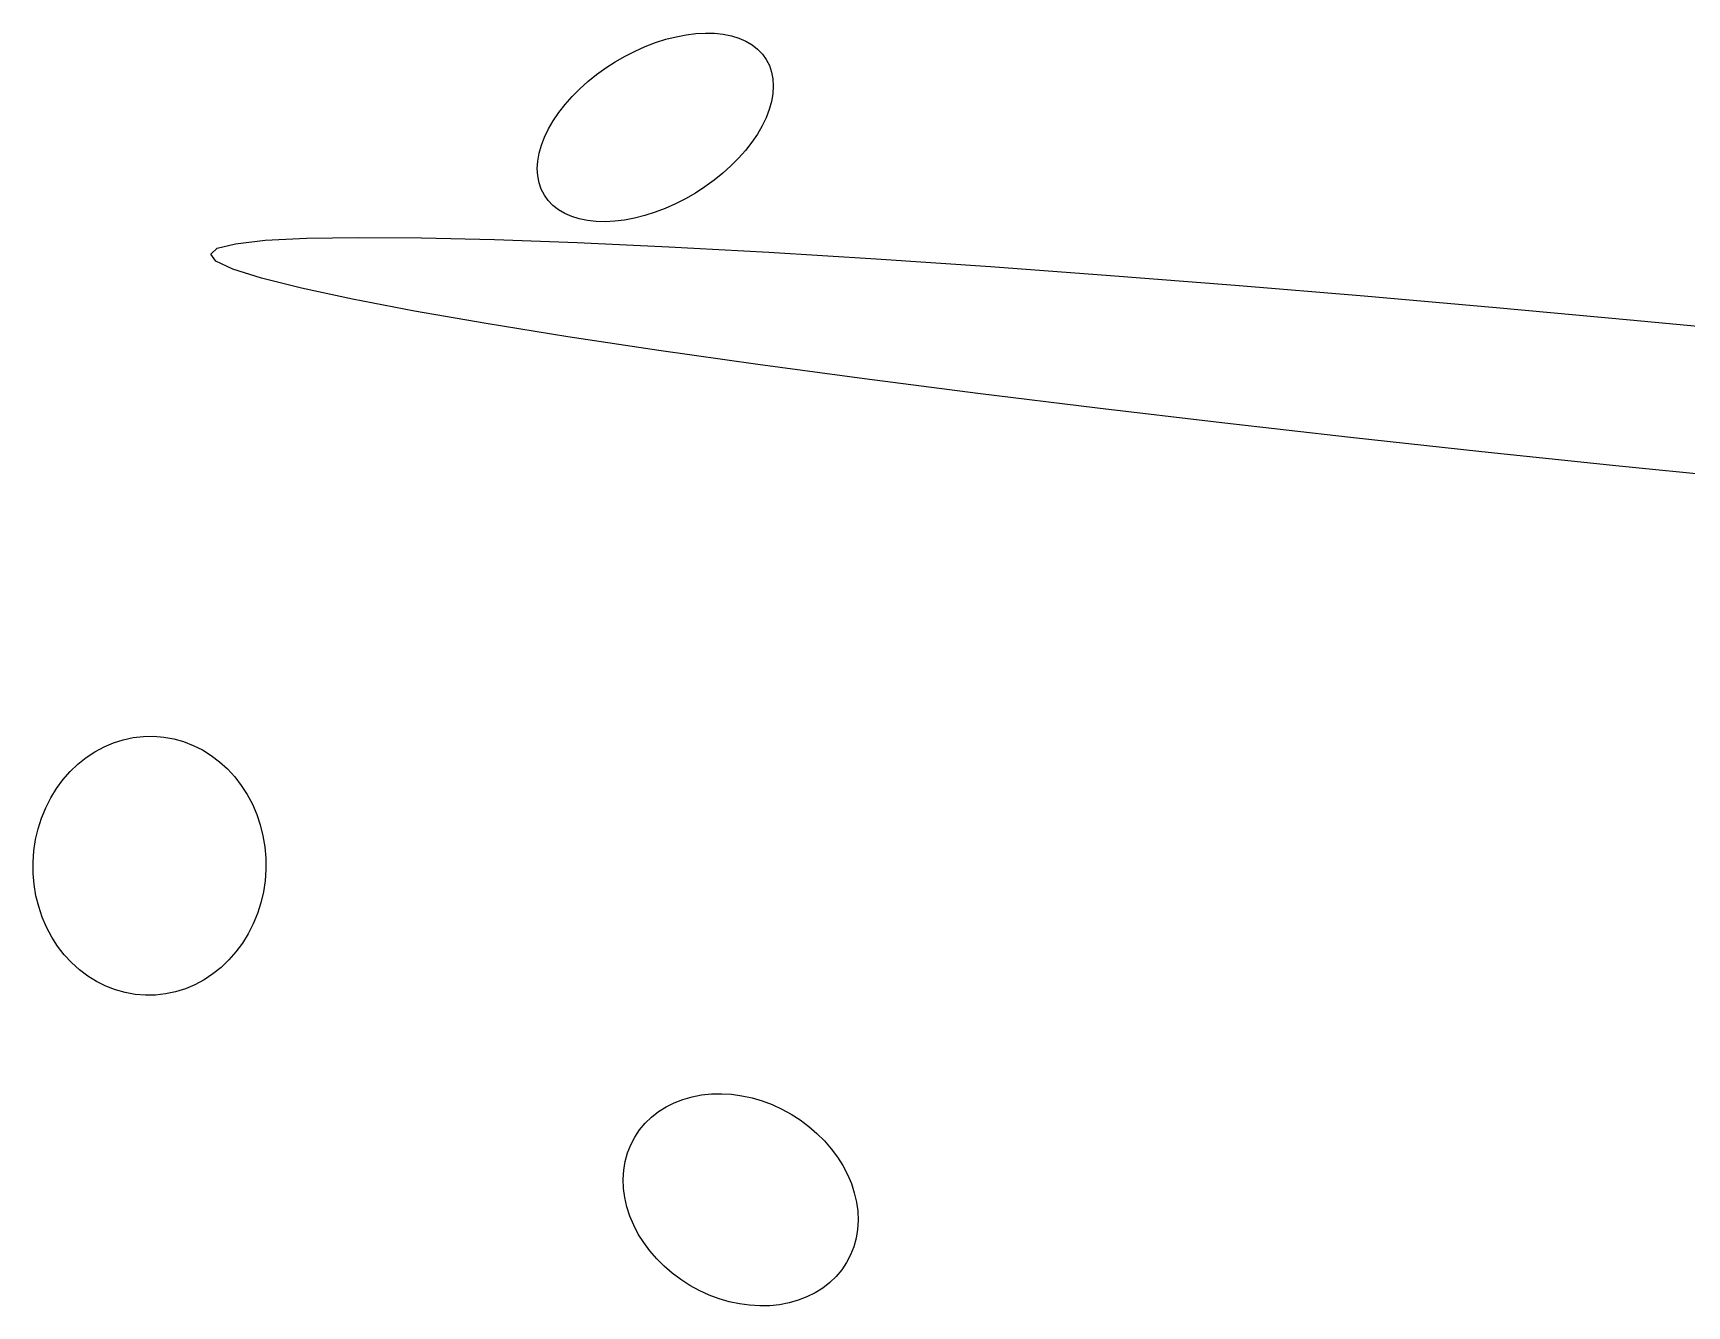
# Model space of a CAD drawing. Header units: metres. Extents: x -12209 to 21927, y -292849 to -276462.
# Drawn here: x -3344 to 569, y -280905 to -277893 of the extents above; entities that cross this region are included whole.
import ezdxf

# ---------------------------------------------------------------- set-up
doc = ezdxf.new("R2010")
doc.units = ezdxf.units.M

msp = doc.modelspace()

# ---------------------------------------------------------------- linework, layer by layer
at = {"layer": 'LAYER'}
for p, q in [((-1799.21, -277897.22), (-1776, -277894.37)), ((-1799.21, -277897.22), (-1776, -277894.37)), ((-1776, -277894.37), (-1753.52, -277893.21)), ((-1776, -277894.37), (-1753.52, -277893.21)), ((-1753.52, -277893.21), (-1731.94, -277893.74)), ((-1753.52, -277893.21), (-1731.94, -277893.74)), ((-1731.94, -277893.74), (-1711.43, -277895.97)), ((-1731.94, -277893.74), (-1711.43, -277895.97)), ((-1919.94, -277935.64), (-1895.79, -277924.91)), ((-1919.94, -277935.64), (-1895.79, -277924.91)), ((-1895.79, -277924.91), (-1871.45, -277915.64)), ((-1895.79, -277924.91), (-1871.45, -277915.64)), ((-1871.45, -277915.64), (-1847.12, -277907.9)), ((-1871.45, -277915.64), (-1847.12, -277907.9)), ((-1847.12, -277907.9), (-1822.98, -277901.74)), ((-1847.12, -277907.9), (-1822.98, -277901.74)), ((-1822.98, -277901.74), (-1799.21, -277897.22)), ((-1822.98, -277901.74), (-1799.21, -277897.22)), ((-1711.43, -277895.97), (-1692.14, -277899.88)), ((-1711.43, -277895.97), (-1692.14, -277899.88)), ((-1692.14, -277899.88), (-1674.22, -277905.44)), ((-1692.14, -277899.88), (-1674.22, -277905.44)), ((-1674.22, -277905.44), (-1657.81, -277912.61)), ((-1674.22, -277905.44), (-1657.81, -277912.61)), ((-1657.81, -277912.61), (-1643.02, -277921.32)), ((-1657.81, -277912.61), (-1643.02, -277921.32)), ((-1643.02, -277921.32), (-1629.98, -277931.52)), ((-1643.02, -277921.32), (-1629.98, -277931.52)), ((-1629.98, -277931.52), (-1618.79, -277943.13)), ((-1629.98, -277931.52), (-1618.79, -277943.13)), ((-1989.5, -277975.7), (-1966.98, -277961.13)), ((-1989.5, -277975.7), (-1966.98, -277961.13)), ((-1966.98, -277961.13), (-1943.73, -277947.74)), ((-1966.98, -277961.13), (-1943.73, -277947.74)), ((-1943.73, -277947.74), (-1919.94, -277935.64)), ((-1943.73, -277947.74), (-1919.94, -277935.64)), ((-1618.79, -277943.13), (-1609.52, -277956.06)), ((-1618.79, -277943.13), (-1609.52, -277956.06)), ((-1609.52, -277956.06), (-1602.25, -277970.21)), ((-1609.52, -277956.06), (-1602.25, -277970.21)), ((-1602.25, -277970.21), (-1597.03, -277985.47)), ((-1602.25, -277970.21), (-1597.03, -277985.47)), ((-2051.07, -278025.36), (-2031.71, -278007.94)), ((-2051.07, -278025.36), (-2031.71, -278007.94)), ((-2031.71, -278007.94), (-2011.13, -277991.34)), ((-2031.71, -278007.94), (-2011.13, -277991.34)), ((-2011.13, -277991.34), (-1989.5, -277975.7)), ((-2011.13, -277991.34), (-1989.5, -277975.7)), ((-1597.03, -277985.47), (-1593.91, -278001.73)), ((-1597.03, -277985.47), (-1593.91, -278001.73)), ((-1593.91, -278001.73), (-1592.9, -278018.86)), ((-1593.91, -278001.73), (-1592.9, -278018.86)), ((-2085.56, -278062.14), (-2069.06, -278043.47)), ((-2085.56, -278062.14), (-2069.06, -278043.47)), ((-2069.06, -278043.47), (-2051.07, -278025.36)), ((-2069.06, -278043.47), (-2051.07, -278025.36)), ((-1594.02, -278036.73), (-1597.25, -278055.21)), ((-1594.02, -278036.73), (-1597.25, -278055.21)), ((-1592.9, -278018.86), (-1594.02, -278036.73)), ((-1592.9, -278018.86), (-1594.02, -278036.73)), ((-2113.56, -278100.57), (-2100.43, -278081.22)), ((-2113.56, -278100.57), (-2100.43, -278081.22)), ((-2100.43, -278081.22), (-2085.56, -278062.14)), ((-2100.43, -278081.22), (-2085.56, -278062.14)), ((-1602.58, -278074.16), (-1609.96, -278093.43)), ((-1602.58, -278074.16), (-1609.96, -278093.43)), ((-1597.25, -278055.21), (-1602.58, -278074.16)), ((-1597.25, -278055.21), (-1602.58, -278074.16)), ((-2134.23, -278139.49), (-2124.86, -278120.05)), ((-2134.23, -278139.49), (-2124.86, -278120.05)), ((-2124.86, -278120.05), (-2113.56, -278100.57)), ((-2124.86, -278120.05), (-2113.56, -278100.57)), ((-1619.33, -278112.87), (-1630.63, -278132.34)), ((-1619.33, -278112.87), (-1630.63, -278132.34)), ((-1609.96, -278093.43), (-1619.33, -278112.87)), ((-1609.96, -278093.43), (-1619.33, -278112.87)), ((-2146.94, -278177.71), (-2141.61, -278158.76)), ((-2146.94, -278177.71), (-2141.61, -278158.76)), ((-2141.61, -278158.76), (-2134.23, -278139.49)), ((-2141.61, -278158.76), (-2134.23, -278139.49)), ((-1643.76, -278151.69), (-1658.64, -278170.78)), ((-1643.76, -278151.69), (-1658.64, -278170.78)), ((-1630.63, -278132.34), (-1643.76, -278151.69)), ((-1630.63, -278132.34), (-1643.76, -278151.69)), ((-2151.29, -278214.06), (-2150.17, -278196.19)), ((-2151.29, -278214.06), (-2150.17, -278196.19)), ((-2150.17, -278196.19), (-2146.94, -278177.71)), ((-2150.17, -278196.19), (-2146.94, -278177.71)), ((-1675.13, -278189.45), (-1693.13, -278207.56)), ((-1675.13, -278189.45), (-1693.13, -278207.56)), ((-1658.64, -278170.78), (-1675.13, -278189.45)), ((-1658.64, -278170.78), (-1675.13, -278189.45)), ((-2150.29, -278231.19), (-2151.29, -278214.06)), ((-2150.29, -278231.19), (-2151.29, -278214.06)), ((-2147.16, -278247.45), (-2150.29, -278231.19)), ((-2147.16, -278247.45), (-2150.29, -278231.19)), ((-1733.06, -278241.57), (-1754.69, -278257.22)), ((-1733.06, -278241.57), (-1754.69, -278257.22)), ((-1712.49, -278224.98), (-1733.06, -278241.57)), ((-1712.49, -278224.98), (-1733.06, -278241.57)), ((-1693.13, -278207.56), (-1712.49, -278224.98)), ((-1693.13, -278207.56), (-1712.49, -278224.98)), ((-2141.95, -278262.71), (-2147.16, -278247.45)), ((-2141.95, -278262.71), (-2147.16, -278247.45)), ((-2134.68, -278276.86), (-2141.95, -278262.71)), ((-2134.68, -278276.86), (-2141.95, -278262.71)), ((-2134.68, -278276.86), (-2134.68, -278276.86)), ((-2125.41, -278289.79), (-2134.68, -278276.86)), ((-2134.68, -278276.86), (-2134.68, -278276.86)), ((-2125.41, -278289.79), (-2134.68, -278276.86)), ((-1800.46, -278285.17), (-1824.25, -278297.28)), ((-1800.46, -278285.17), (-1824.25, -278297.28)), ((-1777.21, -278271.79), (-1800.46, -278285.17)), ((-1777.21, -278271.79), (-1800.46, -278285.17)), ((-1754.69, -278257.22), (-1777.21, -278271.79)), ((-1754.69, -278257.22), (-1777.21, -278271.79)), ((-2114.21, -278301.39), (-2125.41, -278289.79)), ((-2114.21, -278301.39), (-2125.41, -278289.79)), ((-2101.17, -278311.59), (-2114.21, -278301.39)), ((-2101.17, -278311.59), (-2114.21, -278301.39)), ((-2086.39, -278320.31), (-2101.17, -278311.59)), ((-2086.39, -278320.31), (-2101.17, -278311.59)), ((-2069.97, -278327.47), (-2086.39, -278320.31)), ((-2069.97, -278327.47), (-2086.39, -278320.31)), ((-1872.74, -278317.28), (-1897.07, -278325.02)), ((-1872.74, -278317.28), (-1897.07, -278325.02)), ((-1848.41, -278308.01), (-1872.74, -278317.28)), ((-1848.41, -278308.01), (-1872.74, -278317.28)), ((-1824.25, -278297.28), (-1848.41, -278308.01)), ((-1824.25, -278297.28), (-1848.41, -278308.01)), ((-2052.05, -278333.03), (-2069.97, -278327.47)), ((-2052.05, -278333.03), (-2069.97, -278327.47)), ((-2032.77, -278336.94), (-2052.05, -278333.03)), ((-2032.77, -278336.94), (-2052.05, -278333.03)), ((-2012.25, -278339.17), (-2032.77, -278336.94)), ((-2012.25, -278339.17), (-2032.77, -278336.94)), ((-1990.67, -278339.71), (-2012.25, -278339.17)), ((-1990.67, -278339.71), (-2012.25, -278339.17)), ((-1968.19, -278338.55), (-1990.67, -278339.71)), ((-1968.19, -278338.55), (-1990.67, -278339.71)), ((-1944.98, -278335.7), (-1968.19, -278338.55)), ((-1944.98, -278335.7), (-1968.19, -278338.55)), ((-1921.21, -278331.18), (-1944.98, -278335.7)), ((-1921.21, -278331.18), (-1944.98, -278335.7)), ((-1897.07, -278325.02), (-1921.21, -278331.18)), ((-1897.07, -278325.02), (-1921.21, -278331.18)), ((-2924.22, -278416.24), (-2908.81, -278402.5)), ((-2908.81, -278402.5), (-2865.65, -278391.59)), ((-2865.65, -278391.59), (-2795.08, -278383.61)), ((-2795.08, -278383.61), (-2697.64, -278378.61)), ((-2697.64, -278378.61), (-2574.06, -278376.63)), ((-2574.06, -278376.63), (-2425.28, -278377.69)), ((-2425.28, -278377.69), (-2252.45, -278381.78)), ((-2252.45, -278381.78), (-2056.86, -278388.86)), ((-2056.86, -278388.86), (-1840.02, -278398.88)), ((-1840.02, -278398.88), (-1603.57, -278411.77)), ((-2924.22, -278416.24), (-2924.22, -278416.24)), ((-2911.77, -278432.72), (-2924.22, -278416.24)), ((-2871.56, -278451.8), (-2911.77, -278432.72)), ((-1603.57, -278411.77), (-1349.31, -278427.43)), ((-1349.31, -278427.43), (-1079.18, -278445.74)), ((-2803.89, -278473.35), (-2871.56, -278451.8)), ((-2709.28, -278497.2), (-2803.89, -278473.35)), ((-1079.18, -278445.74), (-795.23, -278466.56)), ((-795.23, -278466.56), (-499.62, -278489.72)), ((-2588.44, -278523.17), (-2709.28, -278497.2)), ((-499.62, -278489.72), (-194.6, -278515.07)), ((-194.6, -278515.07), (117.5, -278542.4)), ((-2442.3, -278551.06), (-2588.44, -278523.17)), ((-2271.97, -278580.65), (-2442.3, -278551.06)), ((117.5, -278542.4), (434.3, -278571.5)), ((-2078.74, -278611.73), (-2271.97, -278580.65)), ((434.3, -278571.5), (753.41, -278602.15)), ((-1864.08, -278644.06), (-2078.74, -278611.73)), ((-1629.64, -278677.39), (-1864.08, -278644.06)), ((-1377.19, -278711.46), (-1629.64, -278677.39)), ((-1108.65, -278746.02), (-1377.19, -278711.46)), ((-826.07, -278780.8), (-1108.65, -278746.02)), ((-531.6, -278815.55), (-826.07, -278780.8)), ((-227.48, -278849.99), (-531.6, -278815.55)), ((83.98, -278883.86), (-227.48, -278849.99)), ((400.4, -278916.91), (83.98, -278883.86)), ((719.38, -278948.88), (400.4, -278916.91)), ((-3176.62, -279582.27), (-3154.09, -279572.75)), ((-3176.62, -279582.27), (-3154.09, -279572.75)), ((-3154.09, -279572.75), (-3130.92, -279565.44)), ((-3154.09, -279572.75), (-3130.92, -279565.44)), ((-3130.92, -279565.44), (-3107.28, -279560.4)), ((-3130.92, -279565.44), (-3107.28, -279560.4)), ((-3107.28, -279560.4), (-3083.34, -279557.66)), ((-3107.28, -279560.4), (-3083.34, -279557.66)), ((-3083.34, -279557.66), (-3059.3, -279557.26)), ((-3083.34, -279557.66), (-3059.3, -279557.26)), ((-3059.3, -279557.26), (-3035.33, -279559.19)), ((-3059.3, -279557.26), (-3035.33, -279559.19)), ((-3035.33, -279559.19), (-3011.62, -279563.44)), ((-3035.33, -279559.19), (-3011.62, -279563.44)), ((-3011.62, -279563.44), (-2988.34, -279569.97)), ((-3011.62, -279563.44), (-2988.34, -279569.97)), ((-2988.34, -279569.97), (-2965.68, -279578.74)), ((-2988.34, -279569.97), (-2965.68, -279578.74)), ((-3238.63, -279623.33), (-3219.05, -279607.66)), ((-3238.63, -279623.33), (-3219.05, -279607.66)), ((-3219.05, -279607.66), (-3198.33, -279593.94)), ((-3219.05, -279607.66), (-3198.33, -279593.94)), ((-3198.33, -279593.94), (-3176.62, -279582.27)), ((-3198.33, -279593.94), (-3176.62, -279582.27)), ((-2965.68, -279578.74), (-2943.81, -279589.67)), ((-2965.68, -279578.74), (-2943.81, -279589.67)), ((-2943.81, -279589.67), (-2922.89, -279602.7)), ((-2943.81, -279589.67), (-2922.89, -279602.7)), ((-2922.89, -279602.7), (-2903.08, -279617.7)), ((-2922.89, -279602.7), (-2903.08, -279617.7)), ((-3273.78, -279660.02), (-3256.92, -279640.82)), ((-3273.78, -279660.02), (-3256.92, -279640.82)), ((-3256.92, -279640.82), (-3238.63, -279623.33)), ((-3256.92, -279640.82), (-3238.63, -279623.33)), ((-2903.08, -279617.7), (-2884.53, -279634.58)), ((-2903.08, -279617.7), (-2884.53, -279634.58)), ((-2884.53, -279634.58), (-2867.39, -279653.21)), ((-2884.53, -279634.58), (-2867.39, -279653.21)), ((-2867.39, -279653.21), (-2851.78, -279673.44)), ((-2867.39, -279653.21), (-2851.78, -279673.44)), ((-3302.71, -279702.9), (-3289.08, -279680.76)), ((-3302.71, -279702.9), (-3289.08, -279680.76)), ((-3289.08, -279680.76), (-3273.78, -279660.02)), ((-3289.08, -279680.76), (-3273.78, -279660.02)), ((-2851.78, -279673.44), (-2837.83, -279695.11)), ((-2851.78, -279673.44), (-2837.83, -279695.11)), ((-3324.54, -279750.67), (-3314.56, -279726.26)), ((-3324.54, -279750.67), (-3314.56, -279726.26)), ((-3314.56, -279726.26), (-3302.71, -279702.9)), ((-3314.56, -279726.26), (-3302.71, -279702.9)), ((-2837.83, -279695.11), (-2825.63, -279718.07)), ((-2837.83, -279695.11), (-2825.63, -279718.07)), ((-2825.63, -279718.07), (-2815.29, -279742.13)), ((-2825.63, -279718.07), (-2815.29, -279742.13)), ((-3332.58, -279775.93), (-3324.54, -279750.67)), ((-3332.58, -279775.93), (-3324.54, -279750.67)), ((-2815.29, -279742.13), (-2806.88, -279767.13)), ((-2815.29, -279742.13), (-2806.88, -279767.13)), ((-2806.88, -279767.13), (-2800.47, -279792.85)), ((-2806.88, -279767.13), (-2800.47, -279792.85)), ((-3342.59, -279828.27), (-3338.61, -279801.87)), ((-3342.59, -279828.27), (-3338.61, -279801.87)), ((-3338.61, -279801.87), (-3332.58, -279775.93)), ((-3338.61, -279801.87), (-3332.58, -279775.93)), ((-2800.47, -279792.85), (-2796.1, -279819.12)), ((-2800.47, -279792.85), (-2796.1, -279819.12)), ((-3344.48, -279854.95), (-3342.59, -279828.27)), ((-3344.48, -279854.95), (-3342.59, -279828.27)), ((-2796.1, -279819.12), (-2793.8, -279845.72)), ((-2796.1, -279819.12), (-2793.8, -279845.72)), ((-2793.8, -279845.72), (-2793.6, -279872.46)), ((-2793.8, -279845.72), (-2793.6, -279872.46)), ((-3344.29, -279881.69), (-3344.48, -279854.95)), ((-3344.29, -279881.69), (-3344.48, -279854.95)), ((-3341.99, -279908.29), (-3344.29, -279881.69)), ((-3341.99, -279908.29), (-3344.29, -279881.69)), ((-2793.6, -279872.46), (-2795.5, -279899.14)), ((-2793.6, -279872.46), (-2795.5, -279899.14)), ((-3337.62, -279934.56), (-3341.99, -279908.29)), ((-3337.62, -279934.56), (-3341.99, -279908.29)), ((-2799.48, -279925.55), (-2805.51, -279951.48)), ((-2799.48, -279925.55), (-2805.51, -279951.48)), ((-2795.5, -279899.14), (-2799.48, -279925.55)), ((-2795.5, -279899.14), (-2799.48, -279925.55)), ((-3331.21, -279960.29), (-3337.62, -279934.56)), ((-3331.21, -279960.29), (-3337.62, -279934.56)), ((-3322.8, -279985.28), (-3331.21, -279960.29)), ((-3322.8, -279985.28), (-3331.21, -279960.29)), ((-2805.51, -279951.48), (-2813.55, -279976.75)), ((-2805.51, -279951.48), (-2813.55, -279976.75)), ((-3312.45, -280009.34), (-3322.8, -279985.28)), ((-3312.45, -280009.34), (-3322.8, -279985.28)), ((-2823.53, -280001.15), (-2835.38, -280024.51)), ((-2823.53, -280001.15), (-2835.38, -280024.51)), ((-2813.55, -279976.75), (-2823.53, -280001.15)), ((-2813.55, -279976.75), (-2823.53, -280001.15)), ((-3300.26, -280032.3), (-3312.45, -280009.34)), ((-3300.26, -280032.3), (-3312.45, -280009.34)), ((-3286.31, -280053.98), (-3300.26, -280032.3)), ((-3286.31, -280053.98), (-3300.26, -280032.3)), ((-2849.01, -280046.65), (-2864.31, -280067.39)), ((-2849.01, -280046.65), (-2864.31, -280067.39)), ((-2835.38, -280024.51), (-2849.01, -280046.65)), ((-2835.38, -280024.51), (-2849.01, -280046.65)), ((-3270.7, -280074.2), (-3286.31, -280053.98)), ((-3270.7, -280074.2), (-3286.31, -280053.98)), ((-3253.56, -280092.83), (-3270.7, -280074.2)), ((-3253.56, -280092.83), (-3270.7, -280074.2)), ((-2864.31, -280067.39), (-2881.17, -280086.59)), ((-2864.31, -280067.39), (-2881.17, -280086.59)), ((-3235.01, -280109.71), (-3253.56, -280092.83)), ((-3235.01, -280109.71), (-3253.56, -280092.83)), ((-3215.2, -280124.72), (-3235.01, -280109.71)), ((-3215.2, -280124.72), (-3235.01, -280109.71)), ((-3194.28, -280137.74), (-3215.2, -280124.72)), ((-3194.28, -280137.74), (-3215.2, -280124.72)), ((-2919.04, -280119.76), (-2939.76, -280133.48)), ((-2919.04, -280119.76), (-2939.76, -280133.48)), ((-2899.46, -280104.09), (-2919.04, -280119.76)), ((-2899.46, -280104.09), (-2919.04, -280119.76)), ((-2881.17, -280086.59), (-2899.46, -280104.09)), ((-2881.17, -280086.59), (-2899.46, -280104.09)), ((-3172.41, -280148.68), (-3194.28, -280137.74)), ((-3172.41, -280148.68), (-3194.28, -280137.74)), ((-3149.75, -280157.44), (-3172.41, -280148.68)), ((-3149.75, -280157.44), (-3172.41, -280148.68)), ((-3126.47, -280163.98), (-3149.75, -280157.44)), ((-3126.47, -280163.98), (-3149.75, -280157.44)), ((-3102.76, -280168.22), (-3126.47, -280163.98)), ((-3102.76, -280168.22), (-3126.47, -280163.98)), ((-3007.17, -280161.98), (-3030.81, -280167.02)), ((-3007.17, -280161.98), (-3030.81, -280167.02)), ((-2983.99, -280154.67), (-3007.17, -280161.98)), ((-2983.99, -280154.67), (-3007.17, -280161.98)), ((-2961.47, -280145.14), (-2983.99, -280154.67)), ((-2961.47, -280145.14), (-2983.99, -280154.67)), ((-2939.76, -280133.48), (-2961.47, -280145.14)), ((-2939.76, -280133.48), (-2961.47, -280145.14)), ((-3078.79, -280170.15), (-3102.76, -280168.22)), ((-3078.79, -280170.15), (-3102.76, -280168.22)), ((-3054.75, -280169.75), (-3078.79, -280170.15)), ((-3054.75, -280169.75), (-3078.79, -280170.15)), ((-3078.79, -280170.15), (-3078.79, -280170.15)), ((-3078.79, -280170.15), (-3078.79, -280170.15)), ((-3030.81, -280167.02), (-3054.75, -280169.75)), ((-3030.81, -280167.02), (-3054.75, -280169.75)), ((-1864.77, -280445.49), (-1846.74, -280434.11)), ((-1864.77, -280445.49), (-1846.74, -280434.11)), ((-1846.74, -280434.11), (-1827.36, -280424.41)), ((-1846.74, -280434.11), (-1827.36, -280424.41)), ((-1827.36, -280424.41), (-1806.79, -280416.45)), ((-1827.36, -280424.41), (-1806.79, -280416.45)), ((-1806.79, -280416.45), (-1785.17, -280410.31)), ((-1806.79, -280416.45), (-1785.17, -280410.31)), ((-1785.17, -280410.31), (-1762.69, -280406.02)), ((-1785.17, -280410.31), (-1762.69, -280406.02)), ((-1762.69, -280406.02), (-1739.5, -280403.62)), ((-1762.69, -280406.02), (-1739.5, -280403.62)), ((-1739.5, -280403.62), (-1715.78, -280403.13)), ((-1739.5, -280403.62), (-1715.78, -280403.13)), ((-1715.78, -280403.13), (-1691.72, -280404.54)), ((-1715.78, -280403.13), (-1691.72, -280404.54)), ((-1691.72, -280404.54), (-1667.49, -280407.86)), ((-1691.72, -280404.54), (-1667.49, -280407.86)), ((-1667.49, -280407.86), (-1643.29, -280413.06)), ((-1667.49, -280407.86), (-1643.29, -280413.06)), ((-1643.29, -280413.06), (-1619.29, -280420.08)), ((-1643.29, -280413.06), (-1619.29, -280420.08)), ((-1619.29, -280420.08), (-1595.68, -280428.89)), ((-1619.29, -280420.08), (-1595.68, -280428.89)), ((-1595.68, -280428.89), (-1572.64, -280439.42)), ((-1595.68, -280428.89), (-1572.64, -280439.42)), ((-1909.5, -280488.75), (-1896.28, -280472.92)), ((-1909.5, -280488.75), (-1896.28, -280472.92)), ((-1896.28, -280472.92), (-1881.33, -280458.46)), ((-1896.28, -280472.92), (-1881.33, -280458.46)), ((-1881.33, -280458.46), (-1864.77, -280445.49)), ((-1881.33, -280458.46), (-1864.77, -280445.49)), ((-1572.64, -280439.42), (-1550.34, -280451.58)), ((-1572.64, -280439.42), (-1550.34, -280451.58)), ((-1550.34, -280451.58), (-1528.95, -280465.28)), ((-1550.34, -280451.58), (-1528.95, -280465.28)), ((-1528.95, -280465.28), (-1508.64, -280480.42)), ((-1528.95, -280465.28), (-1508.64, -280480.42)), ((-1930.41, -280524.07), (-1920.91, -280505.85)), ((-1930.41, -280524.07), (-1920.91, -280505.85)), ((-1920.91, -280505.85), (-1909.5, -280488.75)), ((-1920.91, -280505.85), (-1909.5, -280488.75)), ((-1920.91, -280505.85), (-1920.91, -280505.85)), ((-1920.91, -280505.85), (-1920.91, -280505.85)), ((-1508.64, -280480.42), (-1489.56, -280496.88)), ((-1508.64, -280480.42), (-1489.56, -280496.88)), ((-1489.56, -280496.88), (-1471.86, -280514.54)), ((-1489.56, -280496.88), (-1471.86, -280514.54)), ((-1471.86, -280514.54), (-1455.66, -280533.26)), ((-1471.86, -280514.54), (-1455.66, -280533.26)), ((-1943.42, -280563.35), (-1937.94, -280543.29)), ((-1943.42, -280563.35), (-1937.94, -280543.29)), ((-1937.94, -280543.29), (-1930.41, -280524.07)), ((-1937.94, -280543.29), (-1930.41, -280524.07)), ((-1455.66, -280533.26), (-1441.1, -280552.91)), ((-1455.66, -280533.26), (-1441.1, -280552.91)), ((-1441.1, -280552.91), (-1428.28, -280573.32)), ((-1441.1, -280552.91), (-1428.28, -280573.32)), ((-1948.13, -280605.38), (-1946.83, -280584.1)), ((-1948.13, -280605.38), (-1946.83, -280584.1)), ((-1946.83, -280584.1), (-1943.42, -280563.35)), ((-1946.83, -280584.1), (-1943.42, -280563.35)), ((-1428.28, -280573.32), (-1417.31, -280594.35)), ((-1428.28, -280573.32), (-1417.31, -280594.35)), ((-1417.31, -280594.35), (-1408.26, -280615.84)), ((-1417.31, -280594.35), (-1408.26, -280615.84)), ((-1947.31, -280627.04), (-1948.13, -280605.38)), ((-1947.31, -280627.04), (-1948.13, -280605.38)), ((-1944.39, -280648.9), (-1947.31, -280627.04)), ((-1944.39, -280648.9), (-1947.31, -280627.04)), ((-1408.26, -280615.84), (-1401.2, -280637.61)), ((-1408.26, -280615.84), (-1401.2, -280637.61)), ((-1939.38, -280670.81), (-1944.39, -280648.9)), ((-1939.38, -280670.81), (-1944.39, -280648.9)), ((-1932.33, -280692.58), (-1939.38, -280670.81)), ((-1932.33, -280692.58), (-1939.38, -280670.81)), ((-1401.2, -280637.61), (-1396.2, -280659.52)), ((-1401.2, -280637.61), (-1396.2, -280659.52)), ((-1396.2, -280659.52), (-1393.27, -280681.38)), ((-1396.2, -280659.52), (-1393.27, -280681.38)), ((-1923.28, -280714.07), (-1932.33, -280692.58)), ((-1923.28, -280714.07), (-1932.33, -280692.58)), ((-1392.46, -280703.04), (-1393.76, -280724.32)), ((-1392.46, -280703.04), (-1393.76, -280724.32)), ((-1393.27, -280681.38), (-1392.46, -280703.04)), ((-1393.27, -280681.38), (-1392.46, -280703.04)), ((-1912.3, -280735.1), (-1923.28, -280714.07)), ((-1912.3, -280735.1), (-1923.28, -280714.07)), ((-1899.49, -280755.51), (-1912.3, -280735.1)), ((-1899.49, -280755.51), (-1912.3, -280735.1)), ((-1397.17, -280745.07), (-1402.65, -280765.13)), ((-1397.17, -280745.07), (-1402.65, -280765.13)), ((-1393.76, -280724.32), (-1397.17, -280745.07)), ((-1393.76, -280724.32), (-1397.17, -280745.07)), ((-1884.93, -280775.16), (-1899.49, -280755.51)), ((-1884.93, -280775.16), (-1899.49, -280755.51)), ((-1868.73, -280793.88), (-1884.93, -280775.16)), ((-1868.73, -280793.88), (-1884.93, -280775.16)), ((-1410.17, -280784.35), (-1419.67, -280802.57)), ((-1410.17, -280784.35), (-1419.67, -280802.57)), ((-1402.65, -280765.13), (-1410.17, -280784.35)), ((-1402.65, -280765.13), (-1410.17, -280784.35)), ((-1851.03, -280811.54), (-1868.73, -280793.88)), ((-1851.03, -280811.54), (-1868.73, -280793.88)), ((-1831.95, -280828), (-1851.03, -280811.54)), ((-1831.95, -280828), (-1851.03, -280811.54)), ((-1811.63, -280843.14), (-1831.95, -280828)), ((-1811.63, -280843.14), (-1831.95, -280828)), ((-1431.08, -280819.67), (-1444.31, -280835.5)), ((-1431.08, -280819.67), (-1444.31, -280835.5)), ((-1419.67, -280802.57), (-1431.08, -280819.67)), ((-1419.67, -280802.57), (-1431.08, -280819.67)), ((-1790.25, -280856.84), (-1811.63, -280843.14)), ((-1790.25, -280856.84), (-1811.63, -280843.14)), ((-1767.95, -280869), (-1790.25, -280856.84)), ((-1767.95, -280869), (-1790.25, -280856.84)), ((-1475.82, -280862.93), (-1493.85, -280874.31)), ((-1475.82, -280862.93), (-1493.85, -280874.31)), ((-1459.26, -280849.96), (-1475.82, -280862.93)), ((-1459.26, -280849.96), (-1475.82, -280862.93)), ((-1444.31, -280835.5), (-1459.26, -280849.96)), ((-1444.31, -280835.5), (-1459.26, -280849.96)), ((-1744.91, -280879.53), (-1767.95, -280869)), ((-1744.91, -280879.53), (-1767.95, -280869)), ((-1721.3, -280888.34), (-1744.91, -280879.53)), ((-1721.3, -280888.34), (-1744.91, -280879.53)), ((-1697.3, -280895.36), (-1721.3, -280888.34)), ((-1697.3, -280895.36), (-1721.3, -280888.34)), ((-1673.09, -280900.56), (-1697.3, -280895.36)), ((-1673.09, -280900.56), (-1697.3, -280895.36)), ((-1648.87, -280903.87), (-1673.09, -280900.56)), ((-1648.87, -280903.87), (-1673.09, -280900.56)), ((-1624.81, -280905.29), (-1648.87, -280903.87)), ((-1624.81, -280905.29), (-1648.87, -280903.87)), ((-1601.09, -280904.8), (-1624.81, -280905.29)), ((-1601.09, -280904.8), (-1624.81, -280905.29)), ((-1577.9, -280902.4), (-1601.09, -280904.8)), ((-1577.9, -280902.4), (-1601.09, -280904.8)), ((-1555.41, -280898.11), (-1577.9, -280902.4)), ((-1555.41, -280898.11), (-1577.9, -280902.4)), ((-1533.8, -280891.97), (-1555.41, -280898.11)), ((-1533.8, -280891.97), (-1555.41, -280898.11)), ((-1513.23, -280884.01), (-1533.8, -280891.97)), ((-1513.23, -280884.01), (-1533.8, -280891.97)), ((-1493.85, -280874.31), (-1513.23, -280884.01)), ((-1493.85, -280874.31), (-1513.23, -280884.01))]:
    msp.add_line(p, q, dxfattribs=at)

doc.saveas('drawing.dxf')
